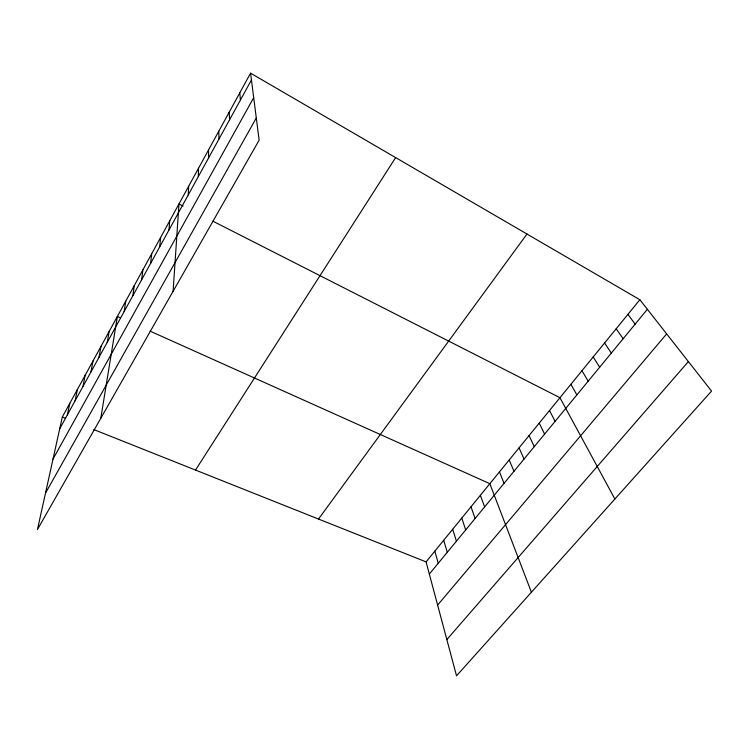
<?xml version="1.0" encoding="UTF-8"?>
<svg xmlns="http://www.w3.org/2000/svg" width="749" height="749" viewBox="0 0 749 749"><rect width="100%" height="100%" fill="white"/><g stroke="black" fill="none" stroke-linecap="round" stroke-linejoin="round"><path stroke-width="1.12" d="M208.54 158.02L208.559 149.903M198.298 176.642L198.522 168.235M188.242 194.937L188.664 186.239M173.103 291.267L178.974 203.934L183.112 206.041M168.946 230.046L169.733 220.824M159.687 246.889L160.642 237.424M150.586 263.451L151.701 253.752M141.636 279.742L142.909 269.809M132.835 295.761L134.258 285.603M124.175 311.509L125.748 301.154M100.797 418.27L117.378 316.443L120.561 317.876M107.276 342.256L109.129 331.498M99.027 357.254L101.021 346.319M90.919 372.019L93.035 360.906M82.924 386.55L85.18 375.258M75.069 400.855L77.437 389.396M67.326 414.937L69.816 403.318M250.569 73.168L62.307 417.034L37.45 529.552L259.135 140.157L250.569 73.168L639.861 299.731L711.55 391.1L456.534 675.832L426.078 561.881L93.784 429.57M59.705 428.803L251.439 79.974M53.029 459.043L253.696 97.66M45.492 493.151L256.298 117.996M195.508 470.072L395.641 157.599M318.503 519.048L526.978 234.034M426.078 561.881L639.861 299.731M429.336 574.071L647.37 309.309M437.622 605.08L666.657 333.885M446.844 639.58L688.387 361.58M62.307 417.034L65.388 418.26M150.043 331.114L489.846 483.685L531.406 592.234M212.847 221.161L559.952 397.71L614.882 499.031M627.924 314.374L635.171 324.13M616.165 328.792L623.149 338.717M604.583 342.986L611.324 353.079M593.18 356.973L599.668 367.235M581.936 370.755L588.199 381.166M570.869 384.331L576.889 394.892M549.513 410.518L555.103 421.35M539.224 423.138L544.607 434.092M529.075 435.581L534.252 446.666M519.066 447.855L524.047 459.062M509.198 459.961L513.983 471.28M499.452 471.898L504.058 483.33M480.371 495.304L484.612 506.942M471.018 506.773L475.091 518.514M461.796 518.083L465.691 529.918M452.686 529.253L456.422 541.181M443.698 540.272L447.275 552.285M434.832 551.142L438.24 563.248M239.774 92.876L240.41 100.029M229.185 112.238L229.587 119.718M218.774 131.234L218.97 139.042"/></g></svg>
